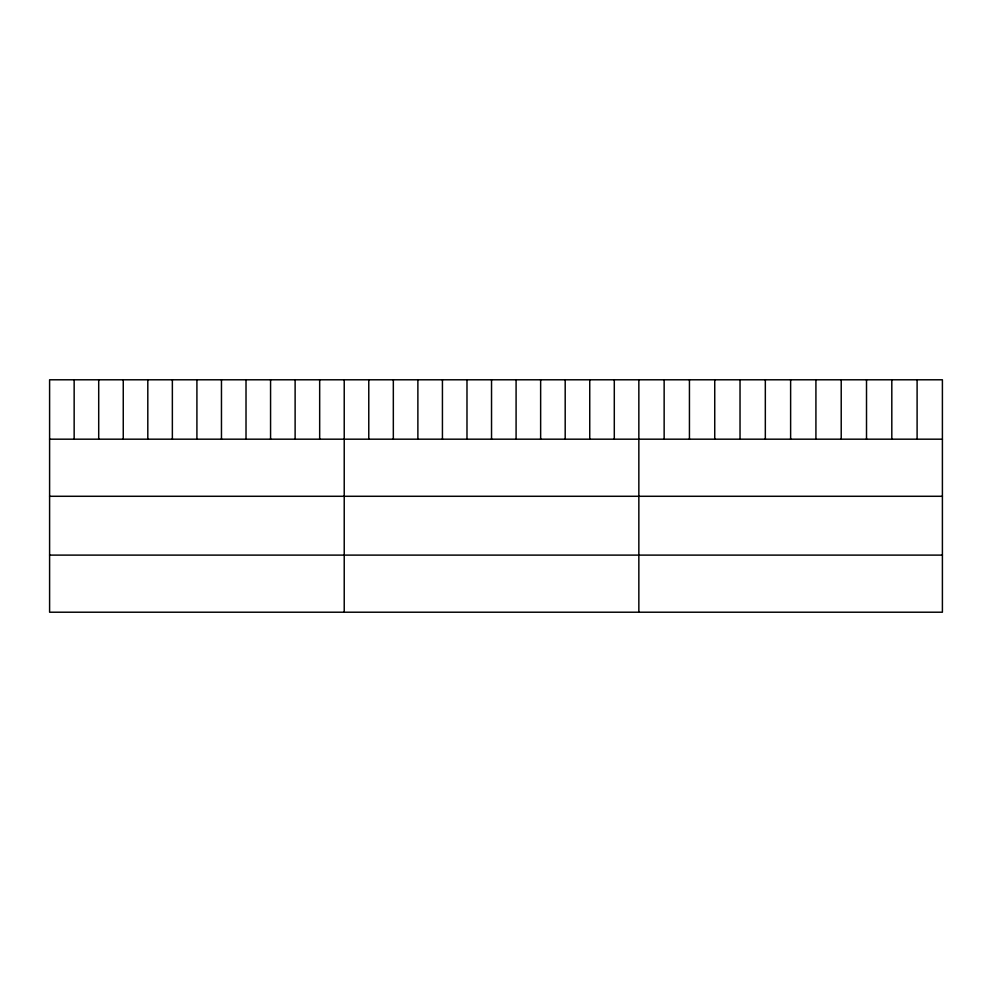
<?xml version="1.0" encoding="UTF-8"?>
<svg xmlns="http://www.w3.org/2000/svg" width="992" height="992" viewBox="0 0 992 992"><rect width="100%" height="100%" fill="white"/><g stroke="black" fill="none" stroke-linecap="round" stroke-linejoin="round"><path stroke-width="1.49" d="M942.4 439.183L942.4 612.213L49.6 612.213L49.6 379.787L942.4 379.787L942.4 439.183L49.6 439.183M49.6 496.285L942.4 496.285M49.6 555.111L942.4 555.111M917.104 379.787L917.104 439.183M891.808 379.787L891.808 439.183M866.512 379.787L866.512 439.183M841.216 379.787L841.216 439.183M815.92 379.787L815.92 439.183M790.624 379.787L790.624 439.183M765.328 379.787L765.328 439.183M740.032 379.787L740.032 439.183M714.736 379.787L714.736 439.183M689.44 379.787L689.44 439.183M664.144 379.787L664.144 439.183M638.848 379.787L638.848 612.213M614.296 379.787L614.296 439.183M589.744 379.787L589.744 439.183M565.192 379.787L565.192 439.183M540.64 379.787L540.64 439.183M516.088 379.787L516.088 439.183M491.536 379.787L491.536 439.183M466.984 379.787L466.984 439.183M442.432 379.787L442.432 439.183M417.88 379.787L417.88 439.183M393.328 379.787L393.328 439.183M368.776 379.787L368.776 439.183M344.224 379.787L344.224 612.213M319.672 379.787L319.672 439.183M295.12 379.787L295.12 439.183M270.568 379.787L270.568 439.183M246.016 379.787L246.016 439.183M221.464 379.787L221.464 439.183M196.912 379.787L196.912 439.183M172.36 379.787L172.36 439.183M147.808 379.787L147.808 439.183M123.256 379.787L123.256 439.183M98.704 379.787L98.704 439.183M74.152 379.787L74.152 439.183"/></g></svg>
